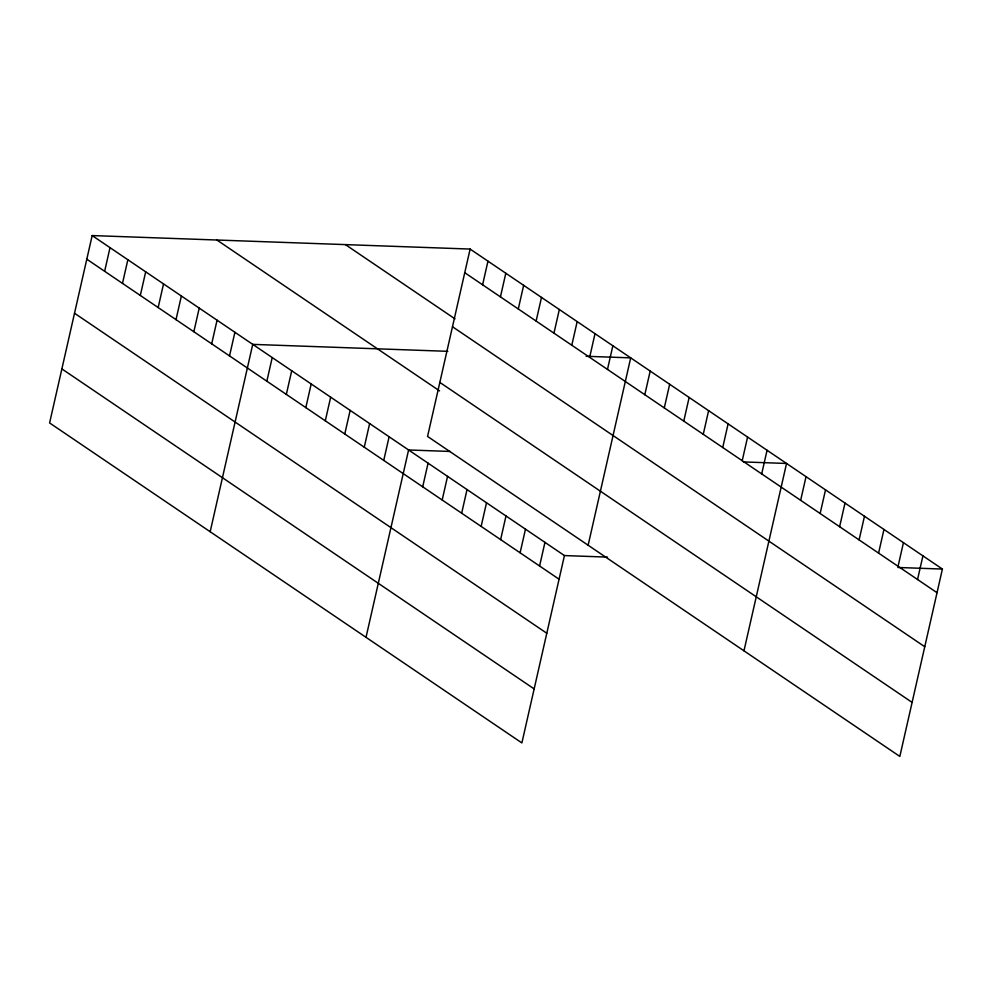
<?xml version="1.0" encoding="UTF-8"?>
<svg xmlns="http://www.w3.org/2000/svg" width="992" height="992" viewBox="0 0 992 992"><rect width="100%" height="100%" fill="white"/><g stroke="black" fill="none" stroke-linecap="round" stroke-linejoin="round"><path stroke-width="1.49" d="M92.169 235.563L49.6 422.939L521.879 742.934L564.436 555.57L92.169 235.563L470.121 249.066L942.4 569.061L899.831 756.437L427.564 436.43L470.121 249.066M104.644 271.287L110.013 247.653M122.487 283.377L127.856 259.743M140.318 295.467L145.688 271.833M158.162 307.557L163.531 283.923M176.006 319.647L181.375 296.013M193.849 331.737L199.218 308.103M211.693 343.827L217.062 320.193M229.524 355.917L234.906 332.283M210.168 531.737L252.737 344.373L447.838 351.329M266.848 381.201L272.217 357.566M286.328 394.407L291.71 370.772M305.821 407.6L311.19 383.966M325.302 420.806L330.671 397.172M344.782 434L350.151 410.366M364.262 447.206L369.632 423.572M383.743 460.4L389.112 436.765M366.023 637.335L408.592 449.971L450.17 451.459M422.704 486.799L428.073 463.165M482.596 284.791L487.965 261.156M442.184 500.005L447.553 476.371M500.439 296.881L505.808 273.246M461.664 513.211L467.034 489.564M518.283 308.971L523.652 285.324M481.145 526.405L486.514 502.77M536.126 321.061L541.496 297.414M500.625 539.611L505.994 515.964M553.97 333.138L559.339 309.504M520.106 552.804L525.475 529.17M571.801 345.228L577.17 321.594M539.586 566.01L544.955 542.376M589.645 357.318L595.014 333.684M607.488 369.408L612.858 345.774M588.132 545.228L630.701 357.864L586.16 356.277M644.812 394.704L650.182 371.07M664.293 407.898L669.662 384.264M683.773 421.104L689.142 397.47M703.254 434.298L708.623 410.663M722.734 447.504L728.103 423.869M742.214 460.697L747.584 437.063M761.695 473.903L767.064 450.269M743.975 650.826L786.544 463.462L743.492 461.925M800.656 500.303L806.037 476.668M820.148 513.496L825.518 489.862M839.629 526.702L844.998 503.068M859.109 539.896L864.478 516.262M878.59 553.102L883.959 529.468M898.07 566.308L903.439 542.661M917.55 579.502L922.92 555.867M564.436 555.57L607.501 557.107M897.859 567.474L942.4 569.061M464.752 272.701L937.031 592.708M345.402 244.602L454.993 318.866M452.476 326.728L924.755 646.734M439.828 382.404L912.107 702.398M216.901 240.014L439.568 390.898M86.8 259.197L559.066 579.204M74.524 313.236L546.79 633.243M61.876 368.9L534.142 688.907"/></g></svg>
